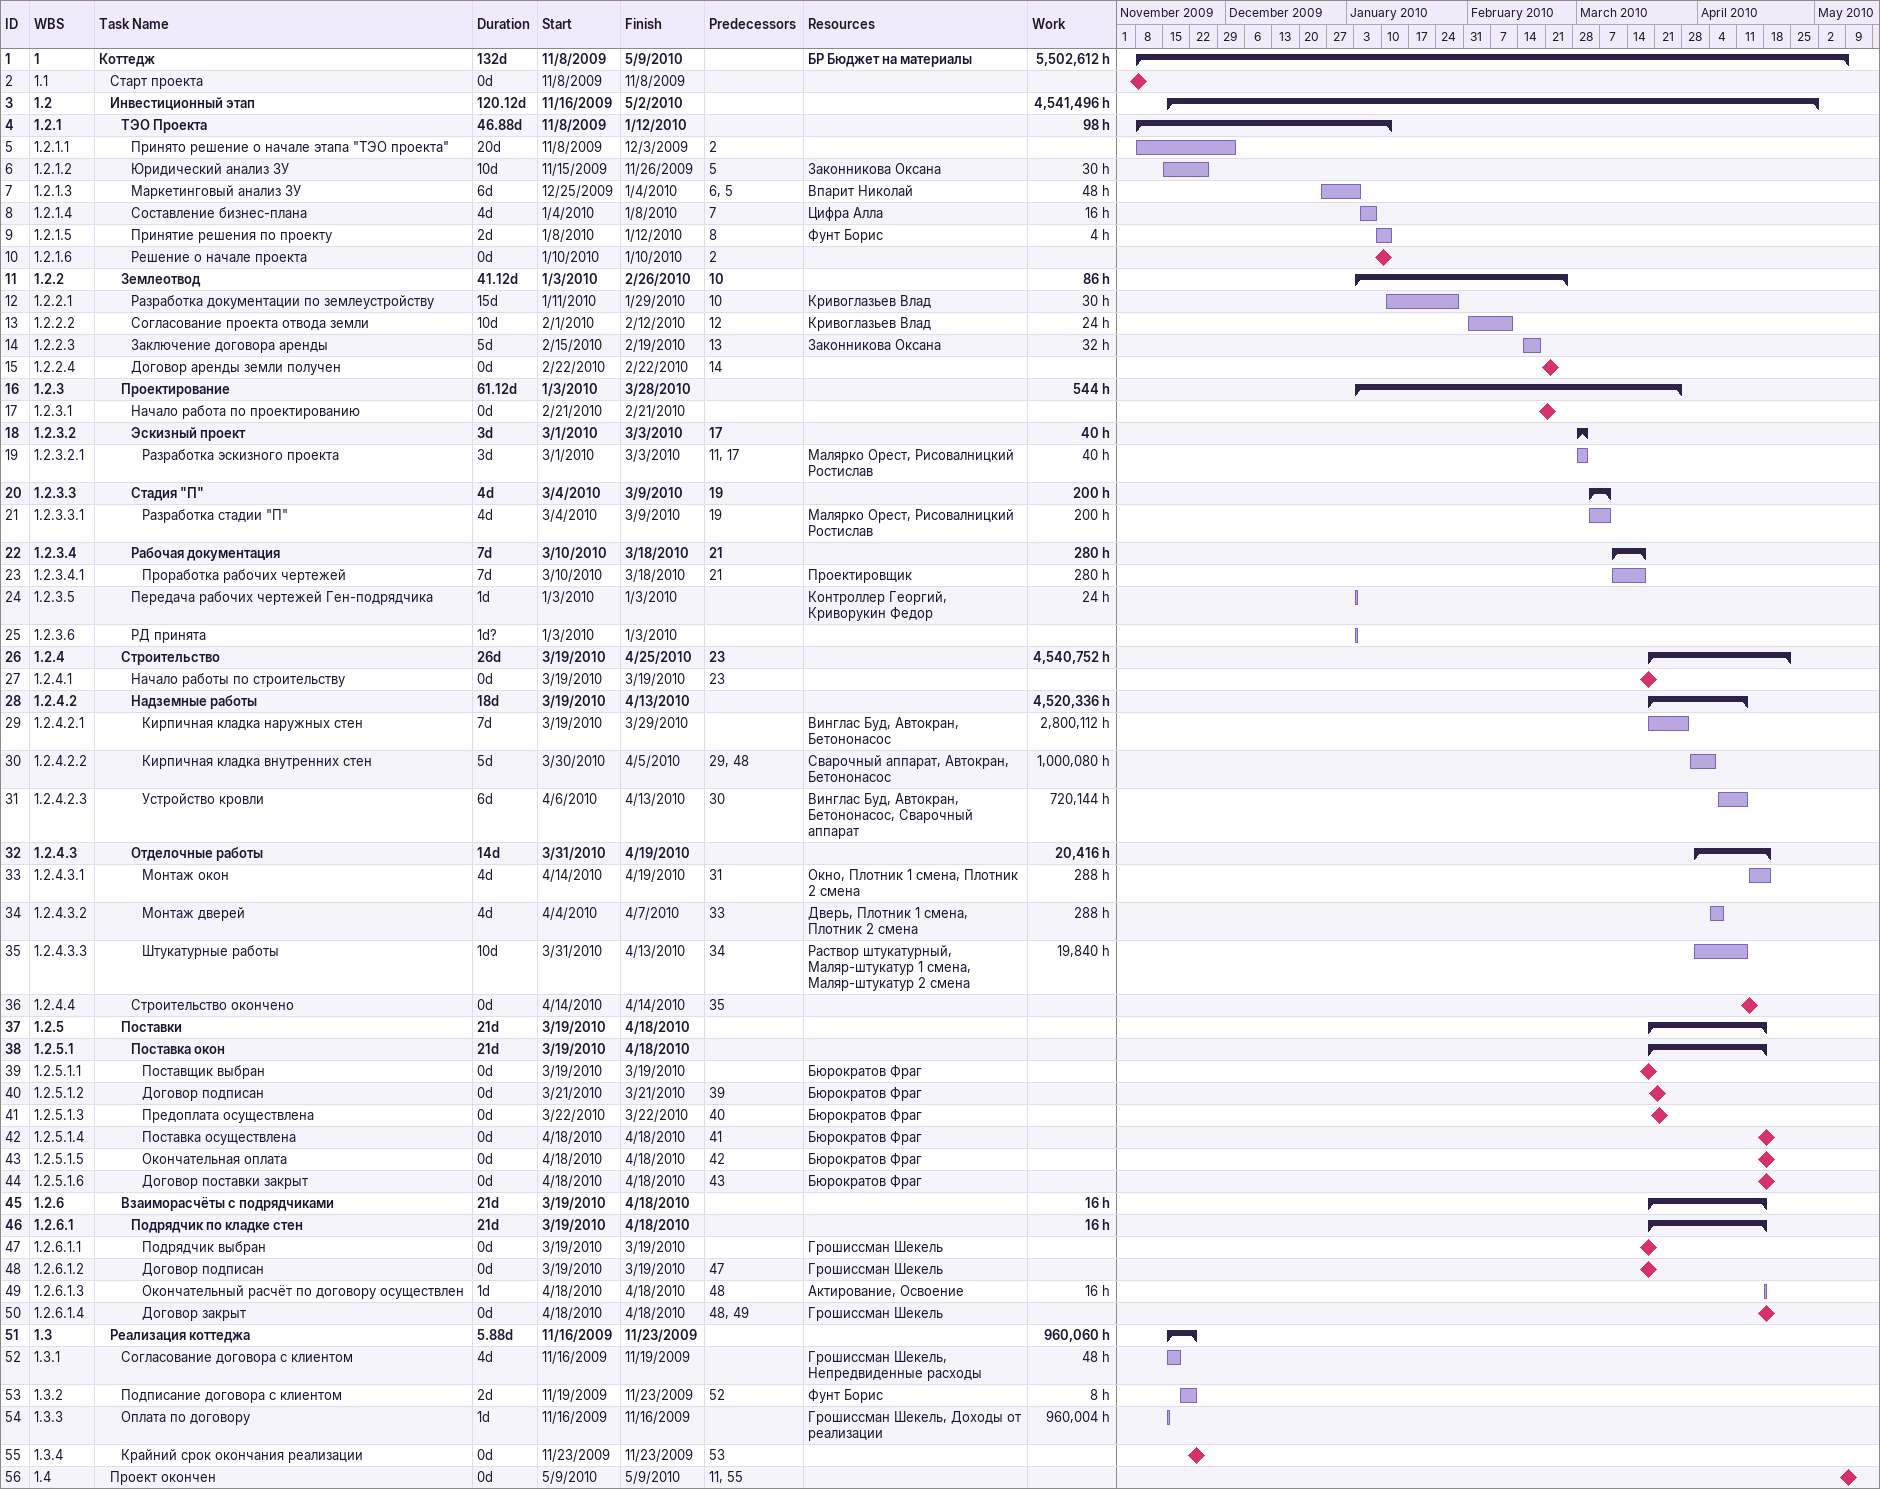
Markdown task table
| ID | WBS | Task | Duration | Start | Finish | Predecessors | Resources | Work (h) |
|---|---|---|---|---|---|---|---|---|
| 1 | 1 | **Коттедж** | 132d | 2009-11-08 | 2010-05-09 |  | БР Бюджет на материалы | 5502612 |
| 2 | 1.1 | Старт проекта | 0d | 2009-11-08 | 2009-11-08 |  |  |  |
| 3 | 1.2 | **Инвестиционный этап** | 120.12d | 2009-11-16 | 2010-05-02 |  |  | 4541496 |
| 4 | 1.2.1 | **ТЭО Проекта** | 46.88d | 2009-11-08 | 2010-01-12 |  |  | 98 |
| 5 | 1.2.1.1 | Принято решение о начале этапа "ТЭО проекта" | 20d | 2009-11-08 | 2009-12-03 | 2 |  |  |
| 6 | 1.2.1.2 | Юридический анализ ЗУ | 10d | 2009-11-15 | 2009-11-26 | 5 | Законникова Оксана | 30 |
| 7 | 1.2.1.3 | Маркетинговый анализ ЗУ | 6d | 2009-12-25 | 2010-01-04 | 6, 5 | Впарит Николай | 48 |
| 8 | 1.2.1.4 | Составление бизнес-плана | 4d | 2010-01-04 | 2010-01-08 | 7 | Цифра Алла | 16 |
| 9 | 1.2.1.5 | Принятие решения по проекту | 2d | 2010-01-08 | 2010-01-12 | 8 | Фунт Борис | 4 |
| 10 | 1.2.1.6 | Решение о начале проекта | 0d | 2010-01-10 | 2010-01-10 | 2 |  |  |
| 11 | 1.2.2 | **Землеотвод** | 41.12d | 2010-01-03 | 2010-02-26 | 10 |  | 86 |
| 12 | 1.2.2.1 | Разработка документации по землеустройству | 15d | 2010-01-11 | 2010-01-29 | 10 | Кривоглазьев Влад | 30 |
| 13 | 1.2.2.2 | Согласование проекта отвода земли | 10d | 2010-02-01 | 2010-02-12 | 12 | Кривоглазьев Влад | 24 |
| 14 | 1.2.2.3 | Заключение договора аренды | 5d | 2010-02-15 | 2010-02-19 | 13 | Законникова Оксана | 32 |
| 15 | 1.2.2.4 | Договор аренды земли получен | 0d | 2010-02-22 | 2010-02-22 | 14 |  |  |
| 16 | 1.2.3 | **Проектирование** | 61.12d | 2010-01-03 | 2010-03-28 |  |  | 544 |
| 17 | 1.2.3.1 | Начало работа по проектированию | 0d | 2010-02-21 | 2010-02-21 |  |  |  |
| 18 | 1.2.3.2 | **Эскизный проект** | 3d | 2010-03-01 | 2010-03-03 | 17 |  | 40 |
| 19 | 1.2.3.2.1 | Разработка эскизного проекта | 3d | 2010-03-01 | 2010-03-03 | 11, 17 | Малярко Орест, Рисовалницкий Ростислав | 40 |
| 20 | 1.2.3.3 | **Стадия "П"** | 4d | 2010-03-04 | 2010-03-09 | 19 |  | 200 |
| 21 | 1.2.3.3.1 | Разработка стадии "П" | 4d | 2010-03-04 | 2010-03-09 | 19 | Малярко Орест, Рисовалницкий Ростислав | 200 |
| 22 | 1.2.3.4 | **Рабочая документация** | 7d | 2010-03-10 | 2010-03-18 | 21 |  | 280 |
| 23 | 1.2.3.4.1 | Проработка рабочих чертежей | 7d | 2010-03-10 | 2010-03-18 | 21 | Проектировщик | 280 |
| 24 | 1.2.3.5 | Передача рабочих чертежей Ген-подрядчика | 1d | 2010-01-03 | 2010-01-03 |  | Контроллер Георгий, Криворукин Федор | 24 |
| 25 | 1.2.3.6 | РД принята | 1d? | 2010-01-03 | 2010-01-03 |  |  |  |
| 26 | 1.2.4 | **Строительство** | 26d | 2010-03-19 | 2010-04-25 | 23 |  | 4540752 |
| 27 | 1.2.4.1 | Начало работы по строительству | 0d | 2010-03-19 | 2010-03-19 | 23 |  |  |
| 28 | 1.2.4.2 | **Надземные работы** | 18d | 2010-03-19 | 2010-04-13 |  |  | 4520336 |
| 29 | 1.2.4.2.1 | Кирпичная кладка наружных стен | 7d | 2010-03-19 | 2010-03-29 |  | Винглас Буд, Автокран, Бетононасос | 2800112 |
| 30 | 1.2.4.2.2 | Кирпичная кладка внутренних стен | 5d | 2010-03-30 | 2010-04-05 | 29, 48 | Сварочный аппарат, Автокран, Бетононасос | 1000080 |
| 31 | 1.2.4.2.3 | Устройство кровли | 6d | 2010-04-06 | 2010-04-13 | 30 | Винглас Буд, Автокран, Бетононасос, Сварочный аппарат | 720144 |
| 32 | 1.2.4.3 | **Отделочные работы** | 14d | 2010-03-31 | 2010-04-19 |  |  | 20416 |
| 33 | 1.2.4.3.1 | Монтаж окон | 4d | 2010-04-14 | 2010-04-19 | 31 | Окно, Плотник 1 смена, Плотник 2 смена | 288 |
| 34 | 1.2.4.3.2 | Монтаж дверей | 4d | 2010-04-04 | 2010-04-07 | 33 | Дверь, Плотник 1 смена, Плотник 2 смена | 288 |
| 35 | 1.2.4.3.3 | Штукатурные работы | 10d | 2010-03-31 | 2010-04-13 | 34 | Раствор штукатурный, Маляр-штукатур 1 смена, Маляр-штукатур 2 смена | 19840 |
| 36 | 1.2.4.4 | Строительство окончено | 0d | 2010-04-14 | 2010-04-14 | 35 |  |  |
| 37 | 1.2.5 | **Поставки** | 21d | 2010-03-19 | 2010-04-18 |  |  |  |
| 38 | 1.2.5.1 | **Поставка окон** | 21d | 2010-03-19 | 2010-04-18 |  |  |  |
| 39 | 1.2.5.1.1 | Поставщик выбран | 0d | 2010-03-19 | 2010-03-19 |  | Бюрократов Фраг |  |
| 40 | 1.2.5.1.2 | Договор подписан | 0d | 2010-03-21 | 2010-03-21 | 39 | Бюрократов Фраг |  |
| 41 | 1.2.5.1.3 | Предоплата осуществлена | 0d | 2010-03-22 | 2010-03-22 | 40 | Бюрократов Фраг |  |
| 42 | 1.2.5.1.4 | Поставка осуществлена | 0d | 2010-04-18 | 2010-04-18 | 41 | Бюрократов Фраг |  |
| 43 | 1.2.5.1.5 | Окончательная оплата | 0d | 2010-04-18 | 2010-04-18 | 42 | Бюрократов Фраг |  |
| 44 | 1.2.5.1.6 | Договор поставки закрыт | 0d | 2010-04-18 | 2010-04-18 | 43 | Бюрократов Фраг |  |
| 45 | 1.2.6 | **Взаиморасчёты с подрядчиками** | 21d | 2010-03-19 | 2010-04-18 |  |  | 16 |
| 46 | 1.2.6.1 | **Подрядчик по кладке стен** | 21d | 2010-03-19 | 2010-04-18 |  |  | 16 |
| 47 | 1.2.6.1.1 | Подрядчик выбран | 0d | 2010-03-19 | 2010-03-19 |  | Грошиссман Шекель |  |
| 48 | 1.2.6.1.2 | Договор подписан | 0d | 2010-03-19 | 2010-03-19 | 47 | Грошиссман Шекель |  |
| 49 | 1.2.6.1.3 | Окончательный расчёт по договору осуществлен | 1d | 2010-04-18 | 2010-04-18 | 48 | Актирование, Освоение | 16 |
| 50 | 1.2.6.1.4 | Договор закрыт | 0d | 2010-04-18 | 2010-04-18 | 48, 49 | Грошиссман Шекель |  |
| 51 | 1.3 | **Реализация коттеджа** | 5.88d | 2009-11-16 | 2009-11-23 |  |  | 960060 |
| 52 | 1.3.1 | Согласование договора с клиентом | 4d | 2009-11-16 | 2009-11-19 |  | Грошиссман Шекель, Непредвиденные расходы | 48 |
| 53 | 1.3.2 | Подписание договора с клиентом | 2d | 2009-11-19 | 2009-11-23 | 52 | Фунт Борис | 8 |
| 54 | 1.3.3 | Оплата по договору | 1d | 2009-11-16 | 2009-11-16 |  | Грошиссман Шекель, Доходы от реализации | 960004 |
| 55 | 1.3.4 | Крайний срок окончания реализации | 0d | 2009-11-23 | 2009-11-23 | 53 |  |  |
| 56 | 1.4 | Проект окончен | 0d | 2010-05-09 | 2010-05-09 | 11, 55 |  |  |
